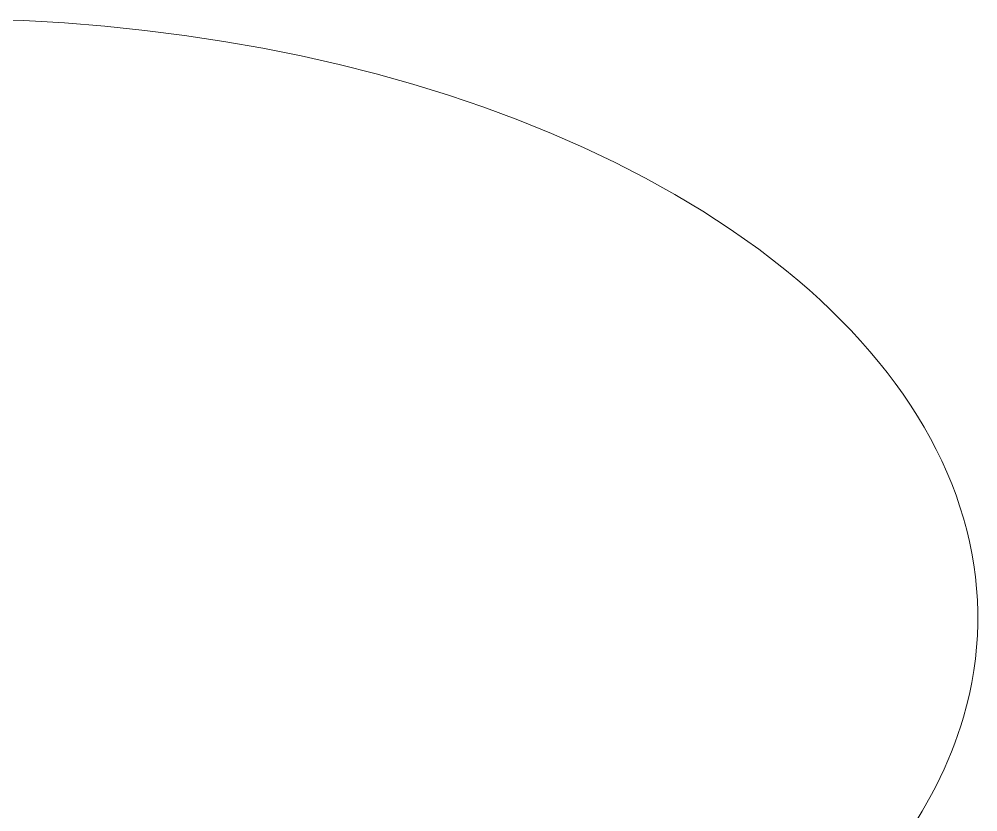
# Model space of a CAD drawing. Header units: millimetres. Extents: x 311 to 4068, y 1050 to 3803.
# Drawn here: x 3859.6 to 4068.2, y 3280.8 to 3453.2 of the extents above; entities that cross this region are included whole.
import ezdxf

# ---------------------------------------------------------------- set-up
doc = ezdxf.new("R2010")
doc.units = ezdxf.units.MM
doc.layers.add('ZANO_R', color=7, linetype='Continuous', lineweight=0)

msp = doc.modelspace()

# ---------------------------------------------------------------- linework, layer by layer
at = {"layer": 'ZANO_R'}
for p, q in [((3860.67, 3452.93), (3851.82, 3453.24)), ((3869.46, 3452.43), (3860.67, 3452.93)), ((3878.24, 3451.72), (3869.46, 3452.43)), ((3886.93, 3450.81), (3878.24, 3451.72)), ((3895.6, 3449.71), (3886.93, 3450.81)), ((3904.13, 3448.41), (3895.6, 3449.71)), ((3912.63, 3446.92), (3904.13, 3448.41)), ((3920.96, 3445.25), (3912.63, 3446.92)), ((3929.23, 3443.37), (3920.96, 3445.25)), ((3937.29, 3441.33), (3929.23, 3443.37)), ((3945.3, 3439.08), (3937.29, 3441.33)), ((3953.05, 3436.68), (3945.3, 3439.08)), ((3960.74, 3434.07), (3953.05, 3436.68)), ((3968.13, 3431.33), (3960.74, 3434.07)), ((3975.44, 3428.38), (3968.13, 3431.33)), ((3982.44, 3425.32), (3975.44, 3428.38)), ((3989.33, 3422.04), (3982.44, 3425.32)), ((3995.88, 3418.68), (3989.33, 3422.04)), ((4002.32, 3415.1), (3995.88, 3418.68)), ((4008.39, 3411.45), (4002.32, 3415.1)), ((4011.37, 3409.54), (4008.39, 3411.45)), ((4014.32, 3407.58), (4011.37, 3409.54)), ((4017.45, 3405.42), (4014.32, 3407.58)), ((4020.54, 3403.18), (4017.45, 3405.42)), ((4023.57, 3400.88), (4020.54, 3403.18)), ((4026.56, 3398.51), (4023.57, 3400.88)), ((4029.04, 3396.45), (4026.56, 3398.51)), ((4031.49, 3394.34), (4029.04, 3396.45)), ((4033.88, 3392.17), (4031.49, 3394.34)), ((4036.23, 3389.95), (4033.88, 3392.17)), ((4038.43, 3387.78), (4036.23, 3389.95)), ((4040.58, 3385.57), (4038.43, 3387.78)), ((4042.68, 3383.3), (4040.58, 3385.57)), ((4044.72, 3380.98), (4042.68, 3383.3)), ((4046.62, 3378.72), (4044.72, 3380.98)), ((4048.46, 3376.41), (4046.62, 3378.72)), ((4050.24, 3374.06), (4048.46, 3376.41)), ((4051.96, 3371.66), (4050.24, 3374.06)), ((4053.54, 3369.31), (4051.96, 3371.66)), ((4055.07, 3366.92), (4053.54, 3369.31)), ((4056.52, 3364.5), (4055.07, 3366.92)), ((4057.91, 3362.03), (4056.52, 3364.5)), ((4059.17, 3359.61), (4057.91, 3362.03)), ((4060.37, 3357.17), (4059.17, 3359.61)), ((4061.49, 3354.68), (4060.37, 3357.17)), ((4062.53, 3352.16), (4061.49, 3354.68)), ((4063.47, 3349.69), (4062.53, 3352.16)), ((4064.33, 3347.19), (4063.47, 3349.69)), ((4065.11, 3344.67), (4064.33, 3347.19)), ((4065.8, 3342.12), (4065.11, 3344.67)), ((4066.4, 3339.6), (4065.8, 3342.12)), ((4066.92, 3337.07), (4066.4, 3339.6)), ((4067.35, 3334.52), (4066.92, 3337.07)), ((4067.7, 3331.96), (4067.35, 3334.52)), ((4067.96, 3329.41), (4067.7, 3331.96)), ((4068.13, 3326.86), (4067.96, 3329.41)), ((4068.22, 3324.3), (4068.13, 3326.86)), ((4068.21, 3321.74), (4068.22, 3324.3)), ((4068.12, 3319.18), (4068.21, 3321.74)), ((4067.95, 3316.62), (4068.12, 3319.18)), ((4067.68, 3314.07), (4067.95, 3316.62)), ((4067.33, 3311.53), (4067.68, 3314.07)), ((4066.9, 3308.97), (4067.33, 3311.53)), ((4066.37, 3306.42), (4066.9, 3308.97)), ((4065.76, 3303.9), (4066.37, 3306.42)), ((4065.07, 3301.39), (4065.76, 3303.9)), ((4064.49, 3299.49), (4065.07, 3301.39)), ((4063.87, 3297.6), (4064.49, 3299.49)), ((4063.19, 3295.73), (4063.87, 3297.6)), ((4061.7, 3291.99), (4062.48, 3293.87)), ((4062.48, 3293.87), (4063.19, 3295.73)), ((4060.88, 3290.13), (4061.7, 3291.99)), ((4060.02, 3288.28), (4060.88, 3290.13)), ((4059.12, 3286.46), (4060.02, 3288.28)), ((4058.15, 3284.6), (4059.12, 3286.46)), ((4057.14, 3282.77), (4058.15, 3284.6)), ((4056.1, 3280.96), (4057.14, 3282.77)), ((4055.01, 3279.17), (4056.1, 3280.96))]:
    msp.add_line(p, q, dxfattribs=at)

doc.saveas('drawing.dxf')
